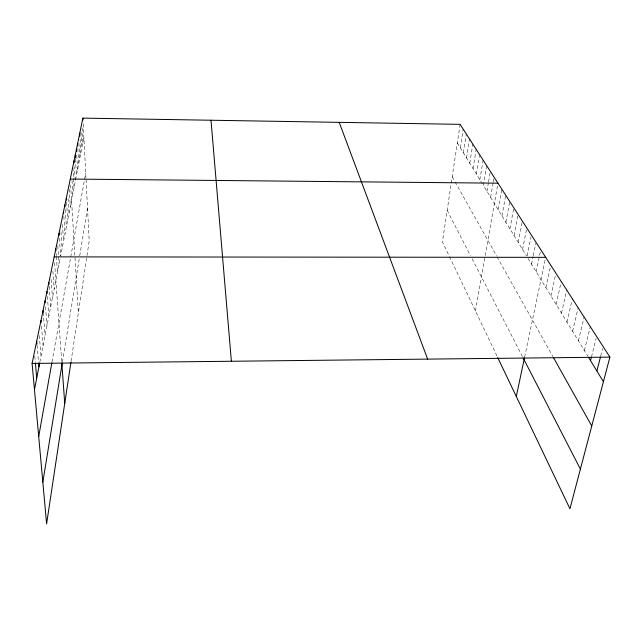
<?xml version="1.0" encoding="UTF-8"?>
<svg xmlns="http://www.w3.org/2000/svg" width="642" height="642" viewBox="0 0 642 642"><rect width="100%" height="100%" fill="white"/><g stroke="black" fill="none" stroke-linecap="round" stroke-linejoin="round"><path stroke-width="0.48" stroke-dasharray="3.21 2.41" d="M71.085 361.237L89.206 240.878L86.02 178.885M460.105 124.347L442.434 241.849L449.095 255.789M460.33 147.804L463.179 129.122M463.412 152.836L466.317 134.001M466.549 157.972L469.527 138.985M469.767 163.22L472.809 144.081M473.05 168.589L476.163 149.289M62.386 362.168L79.568 256.816M79.72 255.877L87.521 208.064M476.404 174.078L479.43 155.597M479.839 179.696L483.097 160.067M486.684 165.644L483.354 185.434L526.496 255.949M486.949 191.308L488.41 182.753M488.57 181.806L490.36 171.35M490.624 197.319L493.12 182.946M493.289 181.991L493.947 178.155M475.449 310.961L485.039 256.519M485.208 255.588L497.967 183.179M52.002 362L85.715 172.955M498.136 209.589L501.795 189.125M501.964 215.848L505.711 195.216M505.88 222.26L509.724 201.452M509.9 228.825L513.833 207.839M514.017 235.55L518.046 214.388M518.23 242.443L522.371 221.097M39.876 361.968L60.22 258.236M75.579 179.896L83.885 137.524M522.556 249.513L526.793 227.982M527.178 255.813L530.958 236.922M531.536 264.183L533.085 256.567M533.277 255.612L535.805 243.23M536.198 271.815L540.781 249.714M524.65 356.936L545.491 258.317M545.901 287.672L550.74 265.186M550.948 295.93L555.715 274.19M556.141 304.412L561.252 281.525M561.477 313.127L566.734 290.04M566.958 322.091L572.367 298.795M572.6 331.312L578.169 307.807M578.402 340.806L584.14 317.084M584.38 350.572L590.287 326.642M591.515 356.775L596.137 338.422M600.743 356.013L602.678 348.518M457.321 142.885L482.351 183.797M527.997 258.405L587.976 356.446M452.225 176.759L454.648 181.076M455.13 181.943L496.547 255.917M497.02 256.76L552.906 356.591M447.169 210.383L470.458 255.62M472.103 258.798L522.757 357.185M449.496 256.631L497.702 357.538M34.788 356.133L35.318 362.112M37.035 345.179L38.488 361.952M39.298 335.549L41.032 356.069M41.489 326.232L43.086 345.597M43.223 312.493L45.076 335.437M45.518 306.812L47.01 325.59M47.364 296.452L48.888 316.024M49.153 286.38L50.71 306.748M51.111 279.471L52.475 297.728M54.586 262.771L61.736 361.928M52.885 271.125L54.193 288.972M56.175 253.678L56.311 255.628M56.384 256.599L57.483 272.176M57.788 245.79L59.064 264.119M60.966 231.85L62.097 248.647M59.377 238.326L60.605 256.278L75.25 181.598L74.392 166.751M62.459 224.564L63.558 241.215M65.251 209.605L66.359 226.915M63.839 216.506L64.978 233.969M68.108 198.506L69.023 213.329M66.583 202.094L67.707 220.037M69.232 189.157L70.307 206.78M72.024 180.506L72.819 193.972M70.628 184.864L78.34 313.079M72.883 167.739L73.469 177.722M73.525 178.725L74.047 187.713M76.743 155.212L77.562 169.801M75.475 158.951L76.414 175.635M78.934 143.254L79.769 158.55M77.826 148.679L78.677 164.111M82.128 127.927L82.89 142.604M81.036 132.011L81.871 147.804M80.09 139.178L80.836 153.117M83.187 123.938L85.964 177.89"/><path stroke-width="0.96" d="M70.949 362.168L46.601 523.88L32.1 363.436L82.89 118.12L460.105 124.347L609.9 357.121L569.944 508.769L497.702 357.538M42.829 482.126L62.242 363.067M38.705 436.536L51.841 362.899M34.467 389.582L39.684 362.955M516.296 396.475L524.458 357.859M590.536 360.635L591.266 357.738M596.883 371.004L600.503 356.952M32.1 363.436L609.9 357.121M54.161 256.88L545.692 257.346M70.275 179.046L497.967 183.179M588.489 357.281L603.424 381.701M553.38 357.433L591.755 425.975M523.19 358.027L580.392 469.117M339.209 122.349L427.636 359.111M35.406 363.107L36.722 378.05M36.698 341.231L36.955 344.192M38.576 362.939L38.913 366.887M211.001 120.231L231.377 361.253M41.008 320.422L41.168 322.356M43.062 310.503L43.223 312.493M45.052 300.881L45.205 302.855M46.978 291.556L47.131 293.514M48.856 282.496L49.001 284.438M61.809 362.907L64.73 403.449M55.83 248.815L55.966 250.757M59.032 233.343L59.168 235.333M64.946 204.79L65.067 206.716M63.526 211.651L63.654 213.593M66.327 198.113L66.455 200.103M74.055 160.805L74.167 162.787M76.422 149.377L76.526 151.319M75.25 155.027L75.419 157.964M77.562 143.856L77.666 145.79M79.769 133.207L79.929 136.192M82.89 118.12L82.995 120.054"/></g></svg>
